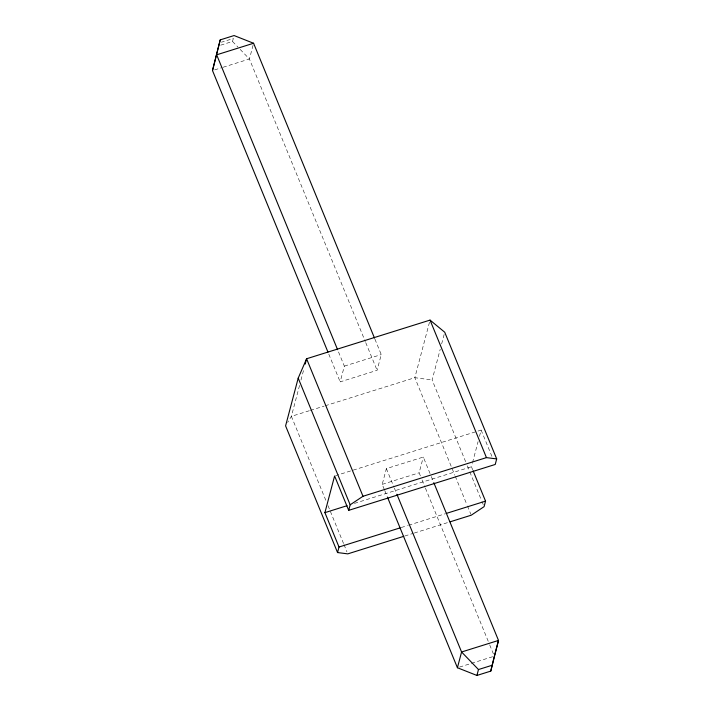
<?xml version="1.0" encoding="UTF-8"?>
<svg xmlns="http://www.w3.org/2000/svg" width="711" height="711" viewBox="0 0 711 711"><rect width="100%" height="100%" fill="white"/><g stroke="black" fill="none" stroke-linecap="round" stroke-linejoin="round"><path stroke-width="0.53" stroke-dasharray="3.56 2.67" d="M220.659 45.175L232.524 41.46L233.306 38.501L221.432 42.216M253.063 45.228L249.419 59.004L365.303 341.547M299.553 385.424L291.386 416.344L287.697 422.405M300.966 380.092L303.784 369.427M374.937 339.156L381.256 354.567L377.097 370.315L340.178 381.878L344.337 366.129L337.592 349.688M384.313 489.488L382.216 484.369L386.375 468.62L423.294 457.057L430.857 475.499M429.488 322.234L414.842 377.683L454.827 475.179M465.643 461.715L432.119 379.976L440.242 349.208M441.647 343.902L444.171 334.357M420.397 475.881L419.135 472.806L423.294 457.057M472.682 469.784L471.437 466.754L472.273 463.608M472.548 462.559L478.085 441.611M479.463 436.367L481.125 430.084L339.867 474.317M214.606 69.909L221.992 67.598M223.05 67.269L249.419 59.004L238.665 47.841M344.337 366.129L381.256 354.567M309.321 410.727L291.386 416.344L326.322 501.531M310.378 410.398L324.1 406.105M325.149 405.777L414.842 377.683L432.119 379.976M335.654 475.641L338.809 474.655M382.216 484.369L419.135 472.806M354.425 503.397L471.437 466.754M401.208 527.544L407.536 525.562M408.585 525.233L445.486 513.68M404.763 536.023L413.207 533.374M414.264 533.046L448.028 522.469M459.528 667.078L493.283 656.511M232.524 41.46L237.901 47.042M481.125 430.084L491.905 456.373M467.314 465.803L469.411 470.913M469.829 471.935L481.56 500.535M481.987 501.557L483.24 504.623M455.244 476.21L467.029 504.943M467.456 505.965L470.815 514.177M431.275 476.521L433.372 481.64M365.721 342.578L377.097 370.315M422.076 479.978L425.018 487.151M425.436 488.173L489.301 643.89M489.719 644.913L493.923 655.16M386.375 468.62L393.938 487.062M394.356 488.084L396.454 493.203M328.802 354.14L340.178 381.878M384.731 490.519L387.255 496.66M328.002 505.628L343.582 543.604M344 544.626L346.941 551.816"/><path stroke-width="1.07" d="M374.519 338.125L253.578 43.255L234.079 35.55L220.232 39.887L212.5 70.567L327.958 352.087M387.673 497.682L457.422 667.745L476.921 675.45L490.768 671.113L494.341 656.182M212.5 70.567L220.232 39.887M490.768 671.113L498.5 640.433L433.799 482.662M337.547 552.554L339.014 547.017L324.909 512.64L334.597 475.97L348.692 510.347L495.229 464.461L496.687 458.924L444.731 332.233L430.048 320.101L306.592 358.762L298.202 378.128L285.591 425.871L337.547 552.554L347.786 553.869L403.706 536.352M305.188 364.094L306.592 358.762L362.992 496.278L350.159 504.81L348.692 510.347M473.099 470.798L485.542 501.131L484.075 506.667L471.242 515.199L450.134 521.812M457.422 667.745L461.581 651.996L396.871 494.225M476.921 675.45L478.476 669.54L492.323 665.212M494.616 655.133L498.5 640.433L461.581 651.996L478.476 669.54M253.578 43.255L216.659 54.818L337.592 349.688M362.992 496.278L486.448 457.617L496.687 458.924M324.909 512.64L347.048 505.708M339.014 547.017L400.151 527.873M446.535 513.342L485.542 501.131M430.048 320.101L486.448 457.617M298.202 378.128L350.159 504.81"/></g></svg>
